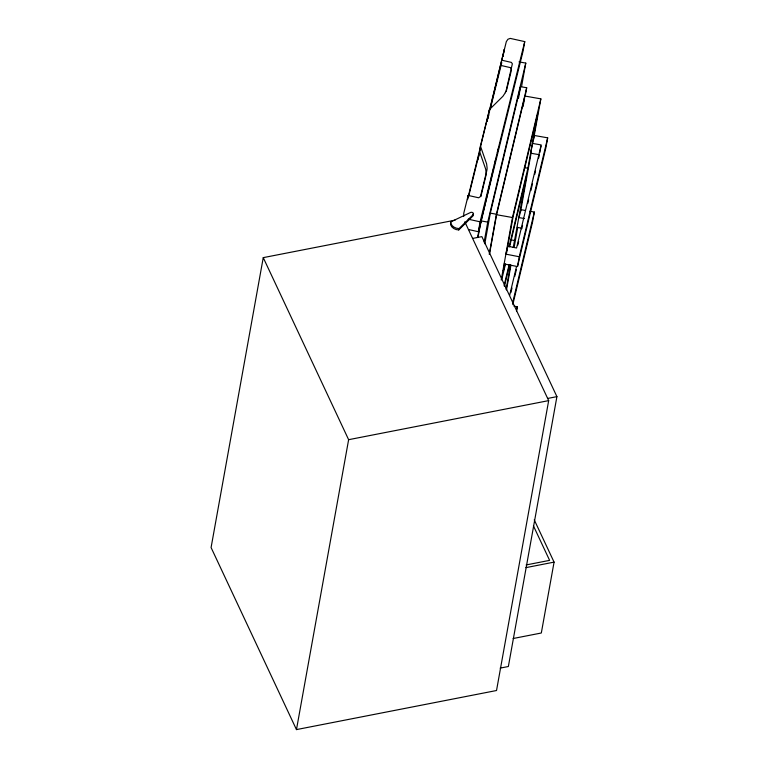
<?xml version="1.0" encoding="UTF-8"?>
<svg xmlns="http://www.w3.org/2000/svg" width="768" height="768" viewBox="0 0 768 768"><rect width="100%" height="100%" fill="white"/><g stroke="black" fill="none" stroke-linecap="round" stroke-linejoin="round"><path stroke-width="1.15" d="M455.069 220.166L263.251 257.635L211.085 547.546L296.467 729.6L496.522 690.518L548.678 400.618L464.822 221.808M296.467 729.6L348.624 439.69L263.251 257.635M458.765 229.939L459.005 228.586L473.155 214.646A1.882 1.402 10.2 0 0 472.934 212.813A1.882 1.402 10.2 0 0 470.506 212.496L450.768 221.866L450.528 223.229A7.709 5.712 10.2 0 0 458.765 229.939L472.906 216.01A1.882 1.402 10.2 0 0 472.685 214.176M467.434 199.613L468.048 195.398M505.306 92.698L502.954 96.25L489.456 109.546L480.422 146.026L479.482 151.267L485.683 169.114L486.173 173.27A28.138 20.842 10.2 0 1 485.885 175.757M488.515 114.787L489.456 109.546M467.53 199.507L506.314 41.645L507.936 39.245L510.23 38.4L524.755 41.616L522.979 51.504L478.33 231.715L468.595 229.536M503.021 56.496L504.288 49.411L489.264 112.224M478.33 231.715L480.115 221.837L524.755 41.616M477.437 237.466L493.747 167.51M478.013 237.398L480.979 220.896L487.747 222.096L525.782 63.091L519.014 61.891M484.138 242.131L487.747 222.096M484.81 243.782L490.32 213.139L520.579 86.659L526.694 87.744L525.206 95.99M489.226 254.285L496.435 214.224L526.694 87.744M489.581 253.642L496.579 214.714L524.966 96.058L540.854 98.861L533.462 139.814M518.458 98.448L520.579 86.659M521.539 86.659L525.782 63.091M523.056 106.666L524.544 98.41M501.226 280.032L512.467 217.517L540.854 98.861M504.557 264.115L503.309 271.075L504.96 264.144M506.602 252.739L513.12 216.547L537.715 113.712L527.904 168.24L509.107 246.806M504.115 263.942L517.498 266.544L545.923 147.629L547.68 137.837L534.25 135.466L530.592 153.178L539.424 154.733L538.598 158.208M506.093 289.45L510.538 264.749M513.235 247.478L526.464 176.237L509.606 246.71M506.477 289.93L510.941 265.162M514.118 247.469L517.728 227.414M520.483 212.083L531.101 153.11M517.498 266.544L519.264 256.752L547.68 137.837M539.818 152.563L540.989 146.035M516.528 311.088L517.306 306.739L513.955 306.144M529.872 211.258L534.346 212.054L532.589 221.846L512.803 304.618M472.522 238.454L481.872 236.621L556.915 396.634L508.358 666.518L500.17 668.112M534.23 519.821L554.074 562.128L541.315 633.005L513.13 638.515M511.373 70.234L511.354 68.765L510.422 67.632L500.746 65.405M517.834 245.059L518.669 241.584M521.712 228.845L522.547 225.37M527.798 203.366L528.634 199.891M530.842 190.637L532.502 183.686M534.72 174.422L535.546 170.947M509.587 295.584L516.509 266.64M510.864 292.637L511.978 288.01M514.742 276.432L516.403 269.482M512.611 302.986L534.346 212.054M516.47 310.234L517.306 306.739M477.859 159.917L479.52 152.938M487.037 121.526L488.707 114.547M494.304 165.187L495.974 158.227M497.357 152.419L498.192 148.944M501.869 279.062L505.459 264.048M504.115 285.61L509.088 264.806M504.384 286.416L509.635 264.461M480.864 196.608L485.741 176.381M506.218 91.584L511.104 71.357M468.595 196.474L480.422 148.742M487.92 118.474L488.784 114.979M490.512 108L501.763 62.592M547.555 398.467L556.915 396.634M348.624 439.69L548.678 400.618M526.186 564.941L549.61 560.362L533.434 525.859M525.888 567.638L554.074 562.128M532.358 143.386L541.19 144.941L516.557 247.997L507.773 246.211L505.882 254.15L519.264 256.752M524.41 167.626L527.904 168.24M525.389 210.47L520.915 209.683L519.024 217.603L524.544 218.582M490.32 213.139L496.435 214.224M496.579 214.714L512.467 217.517M517.258 227.395L521.674 228.173M511.402 239.933L514.896 240.547M468.211 219.168L480.115 221.837M501.686 60.173L511.363 62.4L512.362 63.802L506.342 89.722A28.157 20.851 10.2 0 1 505.306 92.698M480.422 146.026L486.624 163.882L487.114 168.038A28.138 20.842 10.2 0 1 486.682 171.149L480.518 196.445L478.675 197.789L468.182 195.427L463.738 213.37L463.766 216.288M459.005 228.586A7.709 5.712 10.2 0 1 450.768 221.866"/></g></svg>
